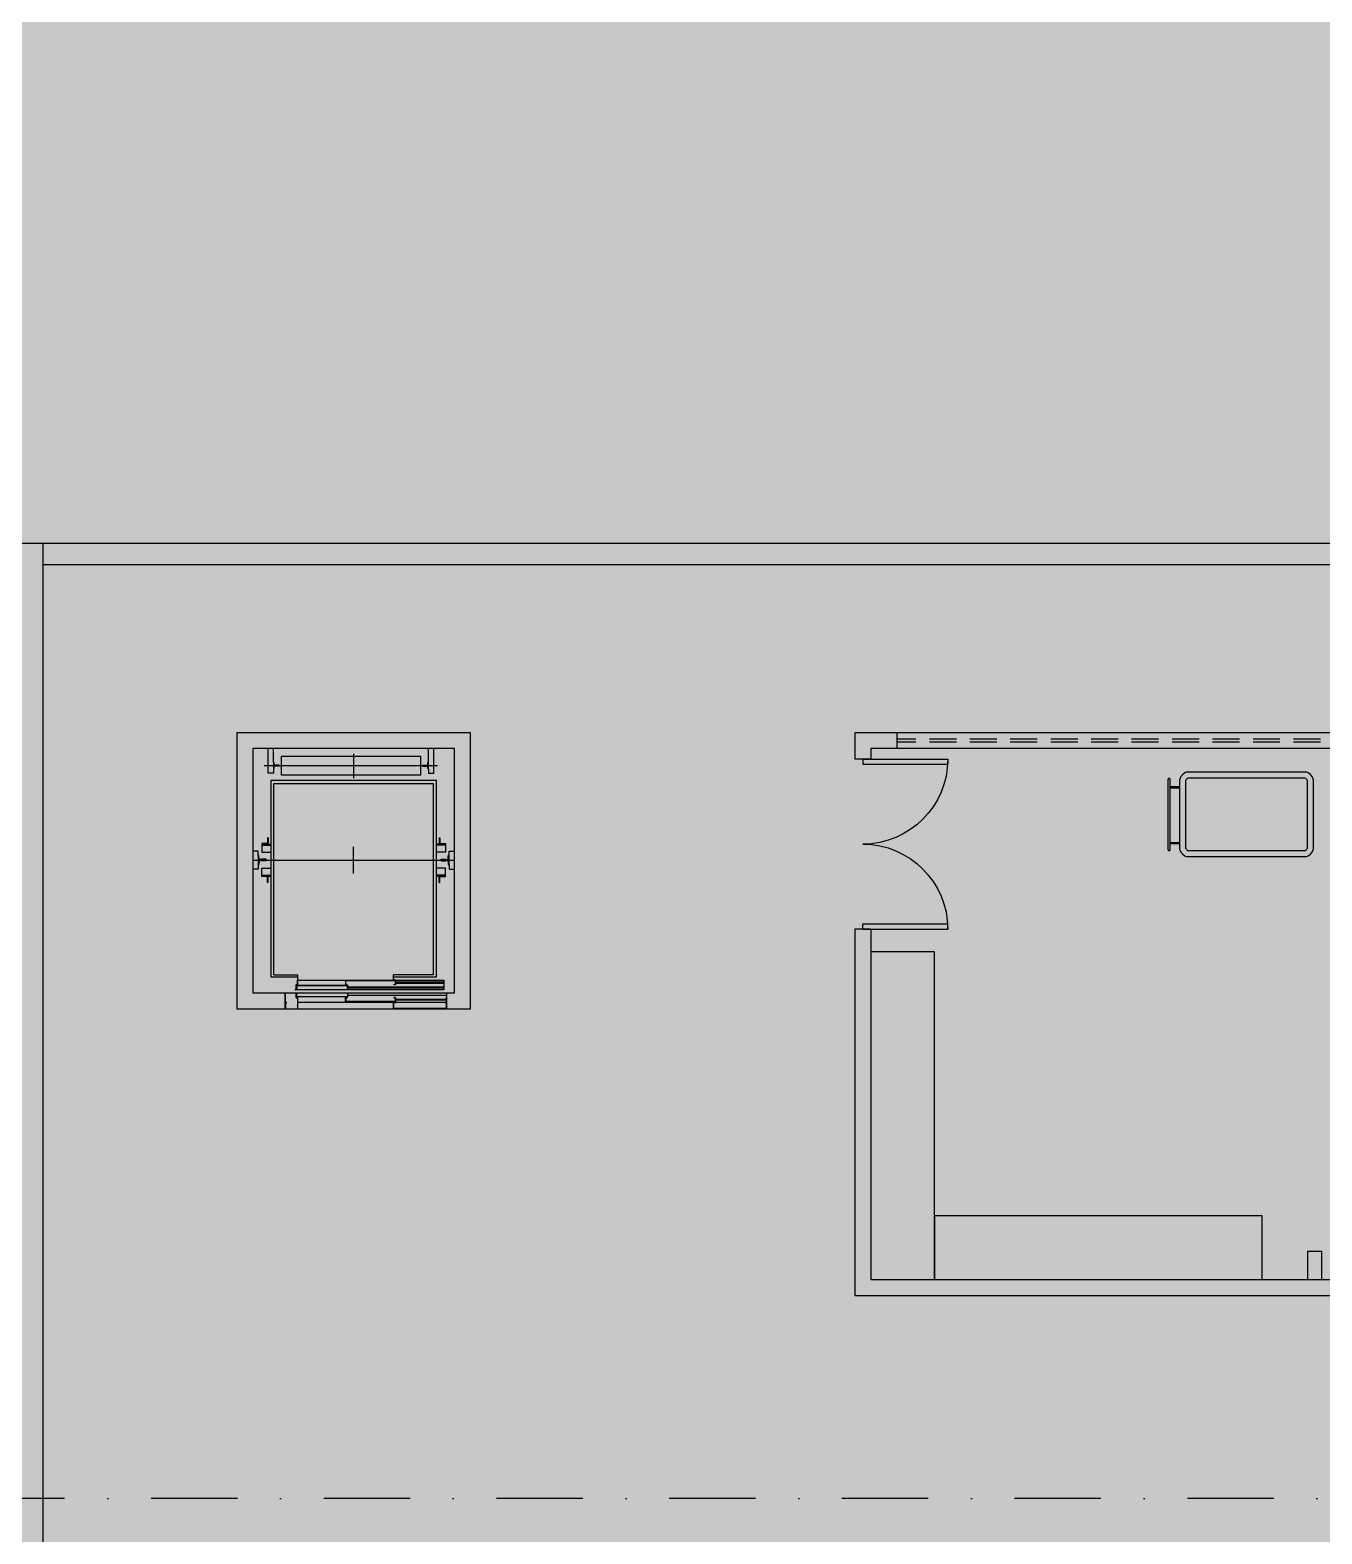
# Model space of a CAD drawing. Header units: centimetres. Extents: x 0 to 1099704, y -139216 to 99734.
# Drawn here: x 852917 to 854134, y 11758 to 13175 of the extents above; entities that cross this region are included whole.
import ezdxf

# ---------------------------------------------------------------- set-up
doc = ezdxf.new("R2010")
doc.units = ezdxf.units.CM
doc.header["$LTSCALE"] = 4
doc.linetypes.add('DASHDOT', pattern=[25.4, 12.7, -6.35, 0, -6.35])
doc.linetypes.add('DASHED2', pattern=[9.525, 6.35, -3.175])
for name, color, linetype in [('0.1', 1, 'Continuous'), ('0.2', 2, 'Continuous'), ('0.4', 4, 'Continuous'), ('0.6', 6, 'Continuous'), ('B-CORTE', 4, 'DASHDOT')]:
    doc.layers.add(name, color=color, linetype=linetype)

# ---------------------------------------------------------------- blocks, each defined once
blk = doc.blocks.new('1_00')
for p, q in [((-129.17, 59.05), (-129.17, 109.05)), ((-129.17, 109.05), (-126.17, 109.05)), ((-126.17, 59.05), (-126.17, 109.05)), ((-29.17, 109.05), (-32.17, 109.05)), ((-32.17, 59.05), (-32.17, 109.05)), ((-29.17, 59.05), (-29.17, 109.05)), ((-129.17, 59.05), (-126.17, 59.05)), ((-29.17, 59.05), (-32.17, 59.05))]:
    blk.add_line(p, q)
at = {"color": 1}
for centre, start, end in [((-129.17, 59.05), 0, 90), ((-29.17, 59.05), 90, 180)]:
    blk.add_arc(centre, 50, start, end, dxfattribs=at)

msp = doc.modelspace()

# ---------------------------------------------------------------- hatches: boundary and pattern name
at = {"layer": '0.2', "true_color": 0x000000}
h = msp.add_hatch(color=18, dxfattribs=at)
h.dxf.hatch_style = 1
h.paths.add_polyline_path([(852929.471, 12691.477), (852904.471, 12691.477), (852904.471, 9725.21), (852929.471, 9725.21)])
h = msp.add_hatch(color=18, dxfattribs=at)
h.dxf.hatch_style = 1
h.paths.add_polyline_path([(857795.036, 12691.477), (852929.471, 12691.477), (852929.471, 12671.477), (857766.932, 12671.477), (856942.874, 10295.21), (856144.471, 10295.21), (856144.471, 10275.21), (856957.106, 10275.21)])
h = msp.add_hatch(color=18, dxfattribs=at)
h.dxf.hatch_style = 1
h.paths.add_polyline_path([(853733.768, 12513.013), (853693.768, 12513.013), (853693.768, 12488.013), (853708.768, 12488.013), (853708.768, 12498.013), (853733.768, 12498.013)])
h.paths.add_polyline_path([(854753.768, 11998.013), (854743.768, 11998.013), (854743.768, 12213.013), (854933.768, 12213.013), (854933.768, 11998.013), (854923.768, 11998.013), (854923.768, 11983.013), (854948.768, 11983.013), (854958.768, 11983.013), (854958.768, 11998.013), (854948.768, 11998.013), (854948.768, 12213.013), (855138.768, 12213.013), (855138.768, 11998.013), (855128.768, 11998.013), (855128.768, 11983.013), (855153.768, 11983.013), (856023.768, 11983.013), (856023.768, 11998.013), (855153.768, 11998.013), (855153.768, 12298.013), (855138.768, 12298.013), (855138.768, 12228.013), (854933.768, 12228.013), (854743.768, 12228.013), (854743.768, 12298.013), (854728.768, 12298.013), (854728.768, 11998.013), (853708.768, 11998.013), (853708.768, 12328.013), (853701.268, 12328.013), (853693.768, 12328.013), (853693.768, 11983.013), (854743.768, 11983.013), (854753.768, 11983.013)])
h.paths.add_polyline_path([(854821.268, 12513.013), (854743.768, 12513.013), (854703.768, 12513.013), (854703.768, 12498.013), (854728.768, 12498.013), (854821.268, 12498.013)])
h.paths.add_polyline_path([(855178.768, 12513.013), (855138.768, 12513.013), (855061.268, 12513.013), (855061.268, 12498.013), (855153.768, 12498.013), (855178.768, 12498.013)])
h.paths.add_polyline_path([(856683.768, 11998.013), (856683.768, 12048.013), (856668.768, 12048.013), (856668.768, 11998.013), (856298.768, 11998.013), (856298.768, 11983.013), (856353.768, 11983.013), (856353.768, 11791.695), (856368.768, 11791.695), (856368.768, 11983.013), (856668.768, 11983.013), (856668.768, 11885.513), (856683.768, 11885.513)])
h.paths.add_polyline_path([(856683.768, 11685.513), (856668.768, 11685.513), (856668.768, 11588.013), (856368.768, 11588.013), (856368.768, 11598.013), (856353.768, 11598.013), (856353.768, 11573.013), (856683.768, 11573.013)])
h.paths.add_polyline_path([(856368.768, 11791.695), (856353.768, 11791.695), (856353.768, 11718.013), (856368.768, 11718.013)])
h.paths.add_polyline_path([(856088.768, 11724.879), (856063.768, 11724.879), (856063.768, 11709.879), (856073.768, 11709.879), (856073.768, 11179.879), (856023.768, 11179.879), (856023.768, 11164.879), (856088.768, 11164.879)])
h.paths.add_polyline_path([(855843.768, 11179.879), (855793.768, 11179.879), (855793.768, 11709.879), (855963.768, 11709.879), (855963.768, 11724.879), (855778.768, 11724.879), (855768.768, 11724.879), (855768.768, 11709.879), (855778.768, 11709.879), (855778.768, 11179.879), (855703.768, 11179.879), (855703.768, 11164.879), (855793.768, 11164.879), (855843.768, 11164.879)])
h.paths.add_polyline_path([(855303.768, 11179.879), (855228.768, 11179.879), (855228.768, 11709.879), (855608.768, 11709.879), (855608.768, 11717.379), (855608.768, 11724.879), (855213.768, 11724.879), (855203.768, 11724.879), (855203.768, 11709.879), (855213.768, 11709.879), (855213.768, 11179.879), (855178.768, 11179.879), (855178.768, 11164.879), (855228.768, 11164.879), (855303.768, 11164.879)])
h.paths.add_polyline_path([(854998.768, 11179.879), (854963.768, 11179.879), (854963.768, 11709.879), (855103.768, 11709.879), (855103.768, 11724.879), (854948.768, 11724.879), (854938.768, 11724.879), (854938.768, 11709.879), (854948.768, 11709.879), (854948.768, 11179.879), (854898.768, 11179.879), (854898.768, 11164.879), (854963.768, 11164.879), (854998.768, 11164.879)])
h.paths.add_polyline_path([(854718.768, 11179.879), (854668.768, 11179.879), (854668.768, 11709.879), (854838.768, 11709.879), (854838.768, 11724.879), (854653.768, 11724.879), (854643.768, 11724.879), (854643.768, 11709.879), (854653.768, 11709.879), (854653.768, 11179.879), (854563.768, 11179.879), (854563.768, 11164.879), (854668.768, 11164.879), (854718.768, 11164.879)])
h.paths.add_polyline_path([(854363.768, 11179.879), (854273.768, 11179.879), (854273.768, 11709.879), (854543.768, 11709.879), (854543.768, 11724.879), (854258.768, 11724.879), (854248.768, 11724.879), (854248.768, 11709.879), (854258.768, 11709.879), (854258.768, 11179.879), (854133.768, 11179.879), (854133.768, 11164.879), (854273.768, 11164.879), (854363.768, 11164.879)])
h.paths.add_polyline_path([(853833.768, 11179.879), (853708.768, 11179.879), (853708.768, 11709.879), (854088.768, 11709.879), (854088.768, 11717.379), (854088.768, 11724.879), (853693.768, 11724.879), (853693.768, 11164.879), (853833.768, 11164.879)])
h.paths.add_polyline_path([(853751.971, 10290.21), (853659.471, 10290.21), (853659.471, 10870.21), (853669.471, 10870.21), (853669.471, 10885.21), (853644.471, 10885.21), (853644.471, 10605.21), (853634.471, 10605.21), (853634.471, 10590.21), (853644.471, 10590.21), (853644.471, 10290.21), (853444.471, 10290.21), (853444.471, 10590.21), (853544.471, 10590.21), (853544.471, 10605.21), (853429.471, 10605.21), (853429.471, 10275.21), (853659.471, 10275.21), (853751.971, 10275.21)])
h.paths.add_polyline_path([(854259.471, 10870.21), (854269.471, 10870.21), (854269.471, 10885.21), (854244.471, 10885.21), (854114.471, 10885.21), (854114.471, 10870.21), (854244.471, 10870.21), (854244.471, 10290.21), (854151.971, 10290.21), (854151.971, 10275.21), (854259.471, 10275.21), (854329.471, 10275.21), (854329.471, 10290.21), (854259.471, 10290.21)])
h.paths.add_polyline_path([(853914.471, 10885.21), (853769.471, 10885.21), (853769.471, 10870.21), (853914.471, 10870.21)])
h.paths.add_polyline_path([(854564.471, 10885.21), (854369.471, 10885.21), (854369.471, 10870.21), (854564.471, 10870.21)])
h.paths.add_polyline_path([(854609.471, 10290.21), (854529.471, 10290.21), (854529.471, 10275.21), (854609.471, 10275.21)])
h.paths.add_polyline_path([(855414.471, 10290.21), (855274.471, 10290.21), (855274.471, 10870.21), (855284.471, 10870.21), (855284.471, 10885.21), (855259.471, 10885.21), (855064.471, 10885.21), (855064.471, 10870.21), (855259.471, 10870.21), (855259.471, 10290.21), (854909.471, 10290.21), (854909.471, 10275.21), (855274.471, 10275.21), (855414.471, 10275.21)])
h.paths.add_polyline_path([(855809.471, 10870.21), (855819.471, 10870.21), (855819.471, 10885.21), (855794.471, 10885.21), (855384.471, 10885.21), (855384.471, 10870.21), (855794.471, 10870.21), (855794.471, 10290.21), (855654.471, 10290.21), (855654.471, 10275.21), (855809.471, 10275.21), (855919.471, 10275.21), (855919.471, 10290.21), (855809.471, 10290.21)])
h.paths.add_polyline_path([(856144.471, 10885.21), (855919.471, 10885.21), (855919.471, 10870.21), (856129.471, 10870.21), (856129.471, 10290.21), (856019.471, 10290.21), (856019.471, 10275.21), (856144.471, 10275.21)])
h.paths.add_polyline_path([(853126.768, 12268.013), (853126.768, 12498.013), (853316.768, 12498.013), (853316.768, 12268.013)], flags=16)
h.paths.add_polyline_path([(853261.268, 12259.513), (853261.268, 12263.513), (853259.768, 12263.513), (853259.768, 12263.313), (853261.068, 12263.313), (853261.068, 12259.713), (853214.468, 12259.713), (853214.468, 12263.313), (853215.768, 12263.313), (853215.768, 12263.513), (853214.268, 12263.513), (853214.268, 12259.513)])
h.paths.add_polyline_path([(853309.268, 12266.513), (853309.268, 12268.013), (853216.268, 12268.013), (853216.268, 12266.513)], flags=0)
h.paths.add_polyline_path([(853157.268, 12268.013), (853309.268, 12268.013), (853309.268, 12259.013), (853307.768, 12259.013), (853307.768, 12258.813), (853309.068, 12258.813), (853309.068, 12253.213), (853259.468, 12253.213), (853259.468, 12258.813), (853260.768, 12258.813), (853260.768, 12259.013), (853259.268, 12259.013), (853259.268, 12253.013), (853331.768, 12253.013), (853331.768, 12513.013), (853111.768, 12513.013), (853111.768, 12253.013), (853157.268, 12253.013), (853157.268, 12259.013)])
h.paths.add_polyline_path([(856153.768, 12488.013), (856168.768, 12488.013), (856168.768, 12498.013), (856668.768, 12498.013), (856668.768, 12448.013), (856683.768, 12448.013), (856683.768, 12513.013), (856153.768, 12513.013), (856128.768, 12513.013), (856128.768, 12498.013), (856153.768, 12498.013)])
at = {"layer": '0.2', "extrusion": (-5.38633e-14, 4.96545e-28, -1)}
msp.add_hatch(color=256, dxfattribs=at).paths.add_polyline_path([(-854120.238, 11998.013), (-854133.502, 11998.013), (-854133.502, 12024.54), (-854120.236, 12024.54)])
at = {"layer": '0.4', "true_color": 0xf8f3ec}
h = msp.add_hatch(color=7, dxfattribs=at)
h.dxf.hatch_style = 1
h.paths.add_polyline_path([(865654.487, 6328.003), (865654.487, 15549.552), (844265.68, 15549.552), (844265.68, 6328.003)])

# ---------------------------------------------------------------- linework, layer by layer
at = {"layer": '0.1', "linetype": 'DASHED2'}
for points in [[(854703.768, 12507.013), (853733.768, 12507.013)], [(854703.768, 12504.013), (853733.768, 12504.013)]]:
    msp.add_lwpolyline(points, dxfattribs=at)
at = {"layer": '0.2'}
for p, q in [((853141.368, 12474.763), (853141.368, 12498.013)), ((853146.368, 12485.263), (853146.368, 12498.013)), ((853292.168, 12485.263), (853292.168, 12498.013)), ((853297.168, 12474.763), (853297.168, 12498.013)), ((853137.492, 12482.013), (853300.668, 12482.013)), ((853146.768, 12484.863), (853146.368, 12485.263)), ((853146.368, 12485.263), (853146.368, 12478.763)), ((853146.768, 12484.863), (853146.768, 12482.213)), ((853148.068, 12482.213), (853146.768, 12482.213)), ((853146.768, 12481.813), (853146.768, 12479.163)), ((853148.068, 12481.813), (853146.768, 12481.813)), ((853148.068, 12482.213), (853148.268, 12482.413)), ((853148.268, 12481.613), (853148.068, 12481.813)), ((853151.768, 12482.413), (853148.268, 12482.413)), ((853151.768, 12481.613), (853148.268, 12481.613)), ((853151.768, 12482.413), (853151.768, 12481.613)), ((853153.768, 12491.013), (853284.768, 12491.013)), ((853153.768, 12473.013), (853153.768, 12491.013)), ((853221.768, 12493.066), (853221.768, 12470.13)), ((853284.768, 12491.013), (853284.768, 12473.013)), ((853286.768, 12482.413), (853290.268, 12482.413)), ((853286.768, 12481.613), (853286.768, 12482.413)), ((853286.768, 12481.613), (853290.268, 12481.613)), ((853290.268, 12482.413), (853290.468, 12482.213)), ((853290.468, 12481.813), (853290.268, 12481.613)), ((853290.468, 12482.213), (853291.768, 12482.213)), ((853290.468, 12481.813), (853291.768, 12481.813)), ((853291.768, 12484.863), (853292.168, 12485.263)), ((853291.768, 12482.213), (853291.768, 12484.863)), ((853291.768, 12479.163), (853291.768, 12481.813)), ((853292.168, 12478.763), (853292.168, 12485.263)), ((853146.368, 12474.763), (853141.368, 12474.763)), ((853143.768, 12468.013), (853143.768, 12283.013)), ((853299.768, 12468.013), (853143.768, 12468.013)), ((853146.768, 12479.163), (853146.368, 12478.763)), ((853146.368, 12478.763), (853146.368, 12474.763)), ((853284.768, 12473.013), (853153.768, 12473.013)), ((853291.768, 12479.163), (853292.168, 12478.763)), ((853292.168, 12478.763), (853292.168, 12474.763)), ((853292.168, 12474.763), (853297.168, 12474.763)), ((853299.768, 12283.013), (853299.768, 12468.013)), ((853146.768, 12465.013), (853296.768, 12465.013)), ((853146.768, 12285.013), (853146.768, 12465.013)), ((853267.703, 12465.013), (853267.703, 12465.013)), ((853296.768, 12465.013), (853296.768, 12285.013)), ((853140.668, 12414.013), (853140.668, 12408.613)), ((853141.268, 12414.013), (853140.668, 12414.013)), ((853141.268, 12414.013), (853141.268, 12408.013)), ((853302.268, 12414.013), (853302.868, 12414.013)), ((853302.268, 12414.013), (853302.268, 12408.013)), ((853302.868, 12414.013), (853302.868, 12408.613)), ((853131.768, 12401.513), (853126.768, 12401.513)), ((853131.768, 12397.513), (853131.768, 12401.513)), ((853131.768, 12397.513), (853132.218, 12397.513)), ((853131.768, 12397.513), (853131.768, 12393.013)), ((853132.586, 12397.163), (853132.218, 12397.513)), ((853132.751, 12393.812), (853132.586, 12397.163)), ((853135.268, 12408.613), (853135.268, 12400.513)), ((853140.668, 12408.613), (853135.268, 12408.613)), ((853141.268, 12408.013), (853135.268, 12408.013)), ((853135.268, 12407.163), (853141.268, 12407.163)), ((853135.268, 12400.513), (853141.268, 12400.513)), ((853141.268, 12408.013), (853143.768, 12408.013)), ((853141.268, 12407.163), (853143.768, 12407.163)), ((853141.268, 12400.513), (853143.768, 12400.513)), ((853221.768, 12380.221), (853221.768, 12405.451)), ((853302.268, 12408.013), (853299.768, 12408.013)), ((853302.268, 12407.163), (853299.768, 12407.163)), ((853302.268, 12400.513), (853299.768, 12400.513)), ((853302.268, 12408.013), (853308.268, 12408.013)), ((853308.268, 12407.163), (853302.268, 12407.163)), ((853308.268, 12400.513), (853302.268, 12400.513)), ((853302.868, 12408.613), (853308.268, 12408.613)), ((853308.268, 12408.613), (853308.268, 12400.513)), ((853310.786, 12393.812), (853310.951, 12397.163)), ((853310.951, 12397.163), (853311.318, 12397.513)), ((853311.768, 12397.513), (853311.318, 12397.513)), ((853311.768, 12397.513), (853311.768, 12401.513)), ((853311.768, 12401.513), (853316.768, 12401.513)), ((853311.768, 12393.013), (853311.768, 12397.513)), ((853126.768, 12393.013), (853315.798, 12393.013)), ((853131.768, 12384.513), (853126.768, 12384.513)), ((853131.768, 12393.013), (853131.768, 12388.513)), ((853131.768, 12388.513), (853132.218, 12388.513)), ((853131.768, 12388.513), (853131.768, 12384.513)), ((853132.586, 12388.862), (853132.218, 12388.513)), ((853132.751, 12392.213), (853132.586, 12388.862)), ((853133.118, 12393.463), (853132.751, 12393.812)), ((853132.751, 12392.213), (853133.118, 12392.563)), ((853134.718, 12393.463), (853133.118, 12393.463)), ((853134.718, 12392.563), (853133.118, 12392.563)), ((853134.718, 12393.463), (853135.068, 12393.813)), ((853134.718, 12392.563), (853135.068, 12392.213)), ((853139.268, 12393.813), (853135.068, 12393.813)), ((853139.268, 12392.213), (853135.068, 12392.213)), ((853135.268, 12385.513), (853141.268, 12385.513)), ((853135.268, 12377.413), (853135.268, 12385.513)), ((853139.268, 12393.013), (853139.268, 12393.813)), ((853139.268, 12393.013), (853139.268, 12392.213)), ((853141.268, 12385.513), (853143.768, 12385.513)), ((853302.268, 12385.513), (853299.768, 12385.513)), ((853308.268, 12385.513), (853302.268, 12385.513)), ((853304.268, 12393.813), (853308.468, 12393.813)), ((853304.268, 12393.013), (853304.268, 12393.813)), ((853304.268, 12393.013), (853304.268, 12392.213)), ((853304.268, 12392.213), (853308.468, 12392.213)), ((853308.268, 12377.413), (853308.268, 12385.513)), ((853308.818, 12393.463), (853308.468, 12393.813)), ((853308.818, 12392.563), (853308.468, 12392.213)), ((853308.818, 12393.463), (853310.418, 12393.463)), ((853308.818, 12392.563), (853310.418, 12392.563)), ((853310.786, 12393.812), (853310.418, 12393.463)), ((853310.418, 12392.563), (853310.786, 12392.213)), ((853310.786, 12392.213), (853310.951, 12388.862)), ((853310.951, 12388.862), (853311.318, 12388.513)), ((853311.768, 12388.513), (853311.318, 12388.513)), ((853311.768, 12388.513), (853311.768, 12393.013)), ((853311.768, 12388.513), (853311.768, 12384.513)), ((853311.768, 12384.513), (853316.768, 12384.513)), ((853135.268, 12378.863), (853141.268, 12378.863)), ((853141.268, 12378.013), (853135.268, 12378.013)), ((853140.668, 12377.413), (853135.268, 12377.413)), ((853140.668, 12372.013), (853140.668, 12377.413)), ((853141.268, 12372.013), (853140.668, 12372.013)), ((853141.268, 12378.863), (853143.768, 12378.863)), ((853141.268, 12372.013), (853141.268, 12378.013)), ((853141.268, 12378.013), (853143.768, 12378.013)), ((853302.268, 12378.863), (853299.768, 12378.863)), ((853302.268, 12378.013), (853299.768, 12378.013)), ((853308.268, 12378.863), (853302.268, 12378.863)), ((853302.268, 12378.013), (853308.268, 12378.013)), ((853302.268, 12372.013), (853302.268, 12378.013)), ((853302.268, 12372.013), (853302.868, 12372.013)), ((853302.868, 12377.413), (853308.268, 12377.413)), ((853302.868, 12372.013), (853302.868, 12377.413)), ((853143.768, 12283.013), (853169.068, 12283.013)), ((853146.768, 12285.013), (853169.268, 12285.013)), ((853169.068, 12283.013), (853169.068, 12280.013)), ((853169.268, 12280.013), (853169.268, 12285.013)), ((853296.768, 12285.013), (853259.268, 12285.013)), ((853259.268, 12280.013), (853259.268, 12285.013)), ((853259.468, 12283.013), (853299.768, 12283.013)), ((853259.468, 12280.213), (853259.468, 12283.013)), ((853157.268, 12268.013), (853166.268, 12268.013)), ((853157.268, 12259.013), (853157.268, 12268.013)), ((853157.268, 12253.013), (853157.268, 12268.013)), ((853157.268, 12268.013), (853157.268, 12253.013)), ((853166.268, 12271.213), (853167.568, 12271.213)), ((853166.268, 12271.013), (853166.268, 12271.213)), ((853166.268, 12271.013), (853306.768, 12271.013)), ((853166.268, 12268.013), (853309.268, 12268.013)), ((853166.268, 12268.013), (853166.268, 12267.813)), ((853166.268, 12267.813), (853167.568, 12267.813)), ((853167.568, 12275.713), (853169.068, 12275.713)), ((853167.568, 12271.213), (853167.568, 12275.713)), ((853167.568, 12267.813), (853167.568, 12263.313)), ((853167.768, 12275.513), (853167.768, 12271.013)), ((853169.268, 12275.513), (853167.768, 12275.513)), ((853167.768, 12263.513), (853167.768, 12268.013)), ((853168.068, 12275.013), (853216.268, 12275.013)), ((853168.068, 12271.013), (853168.068, 12275.013)), ((853168.068, 12268.013), (853168.068, 12264.013)), ((853168.268, 12274.813), (853168.268, 12271.213)), ((853216.068, 12274.813), (853168.268, 12274.813)), ((853168.268, 12271.213), (853169.568, 12271.213)), ((853168.268, 12267.813), (853169.568, 12267.813)), ((853168.268, 12264.213), (853168.268, 12267.813)), ((853169.068, 12275.713), (853169.068, 12280.013)), ((853169.268, 12275.513), (853169.268, 12280.013)), ((853169.268, 12280.013), (853306.768, 12280.013)), ((853169.568, 12271.213), (853169.568, 12271.013)), ((853169.568, 12267.813), (853169.568, 12268.013)), ((853214.268, 12279.513), (853261.268, 12279.513)), ((853214.268, 12279.513), (853214.268, 12275.513)), ((853214.268, 12275.513), (853215.768, 12275.513)), ((853261.068, 12279.313), (853214.468, 12279.313)), ((853214.468, 12275.713), (853214.468, 12279.313)), ((853215.768, 12275.713), (853214.468, 12275.713)), ((853214.768, 12271.213), (853216.068, 12271.213)), ((853214.768, 12271.013), (853214.768, 12271.213)), ((853214.768, 12268.013), (853214.768, 12267.813)), ((853214.768, 12267.813), (853216.068, 12267.813)), ((853215.768, 12275.513), (853215.768, 12275.713)), ((853216.068, 12271.213), (853216.068, 12274.813)), ((853216.068, 12267.813), (853216.068, 12264.213)), ((853216.268, 12275.013), (853216.268, 12271.013)), ((853216.268, 12273.513), (853306.768, 12273.513)), ((853306.768, 12272.513), (853216.268, 12272.513)), ((853216.268, 12264.013), (853216.268, 12268.013)), ((853260.768, 12280.213), (853259.468, 12280.213)), ((853259.768, 12275.713), (853261.068, 12275.713)), ((853259.768, 12275.513), (853259.768, 12275.713)), ((853261.268, 12275.513), (853259.768, 12275.513)), ((853260.768, 12280.013), (853260.768, 12280.213)), ((853261.068, 12275.713), (853261.068, 12279.313)), ((853261.268, 12279.513), (853261.268, 12275.513)), ((853306.768, 12278.013), (853261.268, 12278.013)), ((853261.268, 12277.013), (853306.768, 12277.013)), ((853306.768, 12280.013), (853306.768, 12271.013)), ((853309.268, 12268.013), (853309.268, 12259.013)), ((853309.268, 12268.013), (853309.268, 12253.013)), ((853309.268, 12268.013), (853309.268, 12253.013)), ((853157.268, 12253.013), (853157.268, 12264.013)), ((853157.268, 12259.013), (853158.768, 12259.013)), ((853157.468, 12258.813), (853157.468, 12253.213)), ((853158.768, 12258.813), (853157.468, 12258.813)), ((853158.768, 12259.013), (853158.768, 12258.813)), ((853167.568, 12263.313), (853169.068, 12263.313)), ((853169.268, 12263.513), (853167.768, 12263.513)), ((853216.068, 12264.213), (853168.268, 12264.213)), ((853169.068, 12263.313), (853169.068, 12253.213)), ((853169.268, 12253.013), (853169.268, 12263.513)), ((853309.268, 12259.013), (853169.268, 12259.013)), ((853214.268, 12263.513), (853215.768, 12263.513)), ((853214.268, 12259.513), (853214.268, 12263.513)), ((853214.268, 12259.513), (853261.268, 12259.513)), ((853214.468, 12263.313), (853214.468, 12259.713)), ((853215.768, 12263.313), (853214.468, 12263.313)), ((853261.068, 12259.713), (853214.468, 12259.713)), ((853215.768, 12263.513), (853215.768, 12263.313)), ((853309.268, 12265.513), (853216.268, 12265.513)), ((853259.268, 12259.013), (853259.268, 12253.013)), ((853259.468, 12253.213), (853259.468, 12258.813)), ((853259.468, 12258.813), (853260.768, 12258.813)), ((853309.068, 12253.213), (853259.468, 12253.213)), ((853259.768, 12263.513), (853259.768, 12263.313)), ((853261.268, 12263.513), (853259.768, 12263.513)), ((853259.768, 12263.313), (853261.068, 12263.313)), ((853260.768, 12258.813), (853260.768, 12259.013)), ((853261.068, 12263.313), (853261.068, 12259.713)), ((853261.268, 12259.513), (853261.268, 12263.513)), ((853261.268, 12262.013), (853309.268, 12262.013)), ((853309.268, 12261.013), (853261.268, 12261.013)), ((853307.768, 12259.013), (853307.768, 12258.813)), ((853307.768, 12258.813), (853309.068, 12258.813)), ((853309.068, 12258.813), (853309.068, 12253.213)), ((853309.268, 12253.013), (853309.268, 12264.013)), ((853157.268, 12253.013), (853309.268, 12253.013)), ((853259.268, 12253.013), (853309.268, 12253.013))]:
    msp.add_line(p, q, dxfattribs=at)
at = {"layer": '0.2', "extrusion": (4.01031e-05, -4.17852e-05, 1)}
for p, q in [((853988.881, 12402.782, 0.003), (853988.881, 12469.314, 0.006)), ((853990.595, 12402.782, 0.003), (853990.595, 12469.314, 0.006)), ((853999.822, 12402.782, 0.003), (853999.822, 12469.314, 0.005)), ((854005.536, 12403.929, 0.002), (854005.536, 12468.167, 0.005)), ((854006.867, 12476.048, 0.005), (854118.492, 12476.048, 0.001)), ((854007.855, 12470.334, 0.005), (854117.504, 12470.334, 0.001)), ((854119.822, 12468.167, 0), (854119.822, 12403.929, -0.002)), ((854125.536, 12469.314, 0), (854125.536, 12402.782, -0.002)), ((853990.595, 12462.211, 0.005), (853999.822, 12462.211, 0.005)), ((853990.595, 12461.068, 0.005), (853999.822, 12461.068, 0.005)), ((853990.595, 12409.641, 0.003), (853999.822, 12409.641, 0.003)), ((853990.595, 12408.498, 0.003), (853999.822, 12408.498, 0.003)), ((854118.492, 12396.048, -0.002), (854006.867, 12396.048, 0.002)), ((854117.504, 12401.762, -0.002), (854007.855, 12401.762, 0.002))]:
    msp.add_line(p, q, dxfattribs=at)
at = {"layer": '0.2', "extrusion": (-5.38633e-14, 4.95547e-28, -1)}
for p, q in [((854120.238, 12024.54, 0), (854133.501, 12024.54)), ((854120.238, 11998.013, 0), (854120.238, 12024.54, 0)), ((854133.502, 11998.013, 0), (854133.502, 12024.54, 0)), ((854120.238, 11998.013, 0), (854133.501, 11998.013))]:
    msp.add_line(p, q, dxfattribs=at)
at = {"layer": '0.2'}
for points in [[(853768.768, 11998.013), (853768.768, 12306.659), (853708.768, 12306.659), (853708.768, 11998.013)], [(854077.415, 12058.013), (853768.768, 12058.013), (853768.768, 11998.013), (854077.415, 11998.013)]]:
    msp.add_lwpolyline(points, close=True, dxfattribs=at)
at = {"layer": '0.2', "extrusion": (4.00962e-05, 4.17918e-05, 1)}
for centre, radius, start, end in [((853989.732, 12469.313, 34.766), 0.857, 0.009425, 180.009425), ((854009.874, 12465.844, 34.766), 4.925, 114.286163, 151.876888)]:
    msp.add_arc(centre, radius, start, end, dxfattribs=at)
at = {"layer": '0.2', "extrusion": (4.01031e-05, -4.17852e-05, 1)}
for centre, radius, start, end in [((854009.879, 12465.846, 33.732), 10.639, 106.450249, 160.963818), ((854115.478, 12465.846, 33.732), 4.925, 28.132537, 65.723262), ((854115.478, 12465.846, 33.732), 10.639, 19.036182, 73.549752), ((853989.737, 12402.783, 33.732), 0.857, 180, 0), ((854009.879, 12406.253, 33.732), 10.639, 199.036182, 253.549752), ((854009.879, 12406.253, 33.732), 4.925, 208.132537, 245.723262), ((854115.478, 12406.253, 33.732), 4.925, 294.276738, 331.867463), ((854115.478, 12406.253, 33.732), 10.639, 286.450249, 340.963818)]:
    msp.add_arc(centre, radius, start, end, dxfattribs=at)
at = {"layer": '0.6'}
for p, q in [((852929.471, 9725.21, 77040.339), (852929.471, 12691.477, -4392.474)), ((853733.768, 12498.013), (853733.768, 12513.013)), ((853708.768, 12488.013), (853693.768, 12488.013)), ((853708.768, 12328.013), (853693.768, 12328.013))]:
    msp.add_line(p, q, dxfattribs=at)
for points in [[(852904.471, 12691.477), (857795.036, 12691.477), (856957.106, 10275.21)], [(852929.471, 12671.477), (857766.932, 12671.477), (856942.874, 10295.21)], [(853733.768, 12513.013), (853693.768, 12513.013), (853693.768, 12488.013)], [(854703.768, 12513.013), (853733.768, 12513.013)], [(853733.768, 12498.013), (853708.768, 12498.013), (853708.768, 12488.013)], [(854703.768, 12498.013), (853733.768, 12498.013)], [(853693.768, 12328.013), (853693.768, 11983.013)], [(853708.768, 12328.013), (853708.768, 11998.013)], [(853708.768, 11998.013), (854728.768, 11998.013), (854728.768, 12298.013)], [(853693.768, 11983.013), (854743.768, 11983.013)]]:
    msp.add_lwpolyline(points, dxfattribs=at)
for points in [[(853111.768, 12253.013), (853331.768, 12253.013), (853331.768, 12513.013), (853111.768, 12513.013)], [(853126.768, 12268.013), (853316.768, 12268.013), (853316.768, 12498.013), (853126.768, 12498.013)]]:
    msp.add_lwpolyline(points, close=True, dxfattribs=at)
at = {"layer": 'B-CORTE', "ltscale": 1.6}
msp.add_line((857666.746, 11791.695), (851172.306, 11791.695), dxfattribs=at)

# ---------------------------------------------------------------- block references
at = {"layer": '0.2', "xscale": -1.599999999999993, "yscale": 1.599999999999993, "zscale": 1.599999999999993, "rotation": 270}
msp.add_blockref('1_00', (853606.785, 12534.69), dxfattribs=at)

doc.saveas('drawing.dxf')
